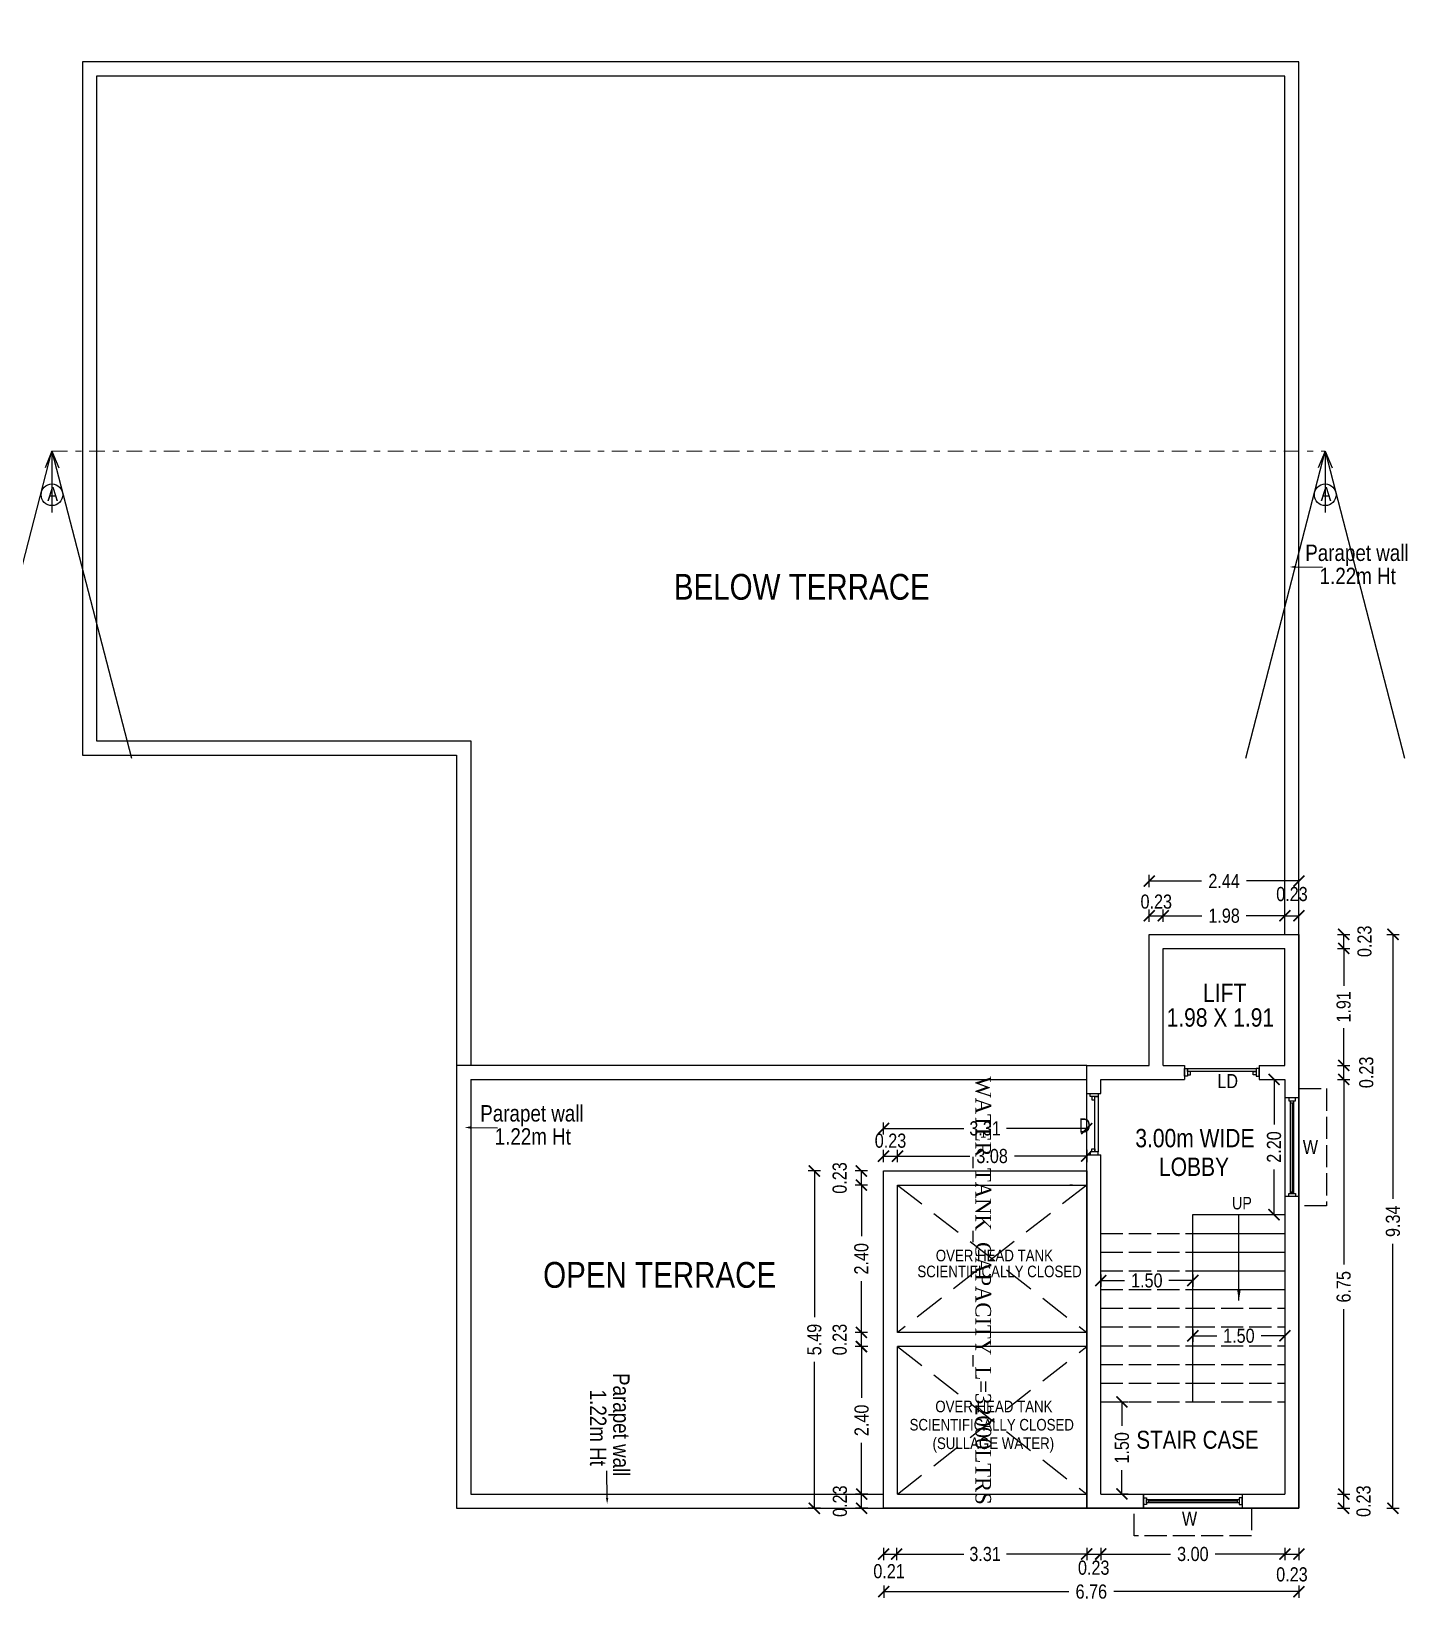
# Model space of a CAD drawing. Header units: metres. Extents: x 144 to 1259, y -1474 to -210.
# Drawn here: x 1212.34 to 1234.74, y -1184.09 to -1158.28 of the extents above; entities that cross this region are included whole.
import ezdxf

# ---------------------------------------------------------------- set-up
doc = ezdxf.new("R2010")
doc.units = ezdxf.units.M
for name, pattern in [('ACAD_ISO02W100', [15, 12, -3]), ('DASHDOT', [25.4, 12.7, -6.35, 0, -6.35]), ('DASHED2', [0.375, 0.25, -0.125]), ('HIDDENX2', [0.75, 0.5, -0.25])]:
    doc.linetypes.add(name, pattern=pattern)
doc.layers.add('_0', color=7, linetype='Continuous', lineweight=5)
doc.layers.add('BLK_1_STAIR_HEADROOM', color=55, linetype='Continuous')
doc.layers.add('WATER_TANK_CALCULATION', color=150, linetype='Continuous')
doc.styles.add('ATT', font='swissck.ttf', dxfattribs={"height": 12})
doc.styles.add('ED', font='romantic.ttf', dxfattribs={"width": 0.96})
doc.styles.get("Standard").update_dxf_attribs({"font": 'swissck.ttf'})
doc.styles.add('STYLE1', font='swissck.ttf', dxfattribs={"height": 0.23})
doc.styles.add('ys', font='swissck.ttf', dxfattribs={"height": 0.5})
doc.dimstyles.get("Standard").update_dxf_attribs({"dimtxt": 0.23, "dimasz": 0.18, "dimexe": 0.1, "dimexo": 0, "dimgap": 0.09, "dimtad": 0, "dimzin": 0, "dimdsep": 46, "dimtxsty": 'STYLE1', "dimblk": 'ARCHTICK', "dimcen": 0.09, "dimadec": 0, "dimazin": 0, "dimtfac": 1, "dimtofl": 0, "dimtmove": 2, "dimatfit": 3, "dimfxl": 0, "dimtolj": 1, "dimtzin": 0, "dimarcsym": 0})

# ---------------------------------------------------------------- blocks, each defined once
blk = doc.blocks.new('_ArchTick')
at = {"color": 0, "const_width": 0.15}
blk.add_lwpolyline([(-0.5, -0.5), (0.5, 0.5)], dxfattribs=at)
blk = doc.blocks.new('*D175')
at = {"color": 0, "lineweight": -2}
for p, q in [((1233.607, -1182.096), (1233.807, -1182.096)), ((1233.707, -1182.325), (1233.707, -1182.096)), ((1233.607, -1182.325), (1233.807, -1182.325))]:
    blk.add_line(p, q, dxfattribs=at)
at = {"layer": 'Defpoints', "color": 0}
for p in [(1232.75, -1182.096), (1233.707, -1182.096), (1219.258, -1182.325)]:
    blk.add_point(p, dxfattribs=at)
at = {"color": 0, "lineweight": -2, "xscale": 0.18, "yscale": 0.18, "zscale": 0.18}
for p, rotation in [((1233.707, -1182.096), 90), ((1233.707, -1182.325), 270)]:
    blk.add_blockref('_ArchTick', p, dxfattribs=dict(at, rotation=rotation))
at = {"color": 0, "insert": (1234.031, -1182.211), "char_height": 0.23, "attachment_point": 5, "rotation": 90, "style": 'STYLE1'}
blk.add_mtext('\\A1;0.23', dxfattribs=at)
blk = doc.blocks.new('*D176')
at = {"color": 0, "lineweight": -2}
for p, q in [((1233.607, -1175.343), (1233.807, -1175.343)), ((1233.707, -1175.343), (1233.707, -1178.356)), ((1233.707, -1182.096), (1233.707, -1179.083)), ((1233.607, -1182.096), (1233.807, -1182.096))]:
    blk.add_line(p, q, dxfattribs=at)
at = {"layer": 'Defpoints', "color": 0}
for p in [(1232.75, -1175.343), (1232.75, -1182.096), (1233.707, -1182.096)]:
    blk.add_point(p, dxfattribs=at)
at = {"color": 0, "lineweight": -2, "xscale": 0.18, "yscale": 0.18, "zscale": 0.18}
for p, rotation in [((1233.707, -1175.343), 90), ((1233.707, -1182.096), 270)]:
    blk.add_blockref('_ArchTick', p, dxfattribs=dict(at, rotation=rotation))
at = {"color": 0, "insert": (1233.707, -1178.72), "char_height": 0.23, "attachment_point": 5, "rotation": 90, "style": 'STYLE1'}
blk.add_mtext('\\A1;6.75', dxfattribs=at)
blk = doc.blocks.new('*D128')
at = {"color": 0, "lineweight": -2}
for p, q in [((1233.607, -1175.115), (1233.807, -1175.115)), ((1233.707, -1175.343), (1233.707, -1175.115)), ((1233.607, -1175.343), (1233.807, -1175.343))]:
    blk.add_line(p, q, dxfattribs=at)
at = {"layer": 'Defpoints', "color": 0}
for p in [(1232.75, -1175.115), (1233.707, -1175.115), (1232.75, -1175.343)]:
    blk.add_point(p, dxfattribs=at)
at = {"color": 0, "lineweight": -2, "xscale": 0.18, "yscale": 0.18, "zscale": 0.18}
for p, rotation in [((1233.707, -1175.115), 90), ((1233.707, -1175.343), 270)]:
    blk.add_blockref('_ArchTick', p, dxfattribs=dict(at, rotation=rotation))
at = {"color": 0, "insert": (1234.076, -1175.229), "char_height": 0.23, "attachment_point": 5, "rotation": 90, "style": 'STYLE1'}
blk.add_mtext('\\A1;0.23', dxfattribs=at)
blk = doc.blocks.new('*D177')
at = {"color": 0, "lineweight": -2}
for p, q in [((1233.607, -1173.21), (1233.807, -1173.21)), ((1233.707, -1173.21), (1233.707, -1173.818)), ((1233.707, -1175.115), (1233.707, -1174.506)), ((1233.607, -1175.115), (1233.807, -1175.115))]:
    blk.add_line(p, q, dxfattribs=at)
at = {"layer": 'Defpoints', "color": 0}
for p in [(1232.75, -1173.21), (1232.75, -1175.115), (1233.707, -1175.115)]:
    blk.add_point(p, dxfattribs=at)
at = {"color": 0, "lineweight": -2, "xscale": 0.18, "yscale": 0.18, "zscale": 0.18}
for p, rotation in [((1233.707, -1173.21), 90), ((1233.707, -1175.115), 270)]:
    blk.add_blockref('_ArchTick', p, dxfattribs=dict(at, rotation=rotation))
at = {"color": 0, "insert": (1233.707, -1174.162), "char_height": 0.23, "attachment_point": 5, "rotation": 90, "style": 'STYLE1'}
blk.add_mtext('\\A1;1.91', dxfattribs=at)
blk = doc.blocks.new('*D129')
at = {"color": 0, "lineweight": -2}
for p, q in [((1233.607, -1172.981), (1233.807, -1172.981)), ((1233.707, -1173.21), (1233.707, -1172.981)), ((1233.607, -1173.21), (1233.807, -1173.21))]:
    blk.add_line(p, q, dxfattribs=at)
at = {"layer": 'Defpoints', "color": 0}
for p in [(1232.748, -1172.981), (1233.707, -1172.981), (1232.75, -1173.21)]:
    blk.add_point(p, dxfattribs=at)
at = {"color": 0, "lineweight": -2, "xscale": 0.18, "yscale": 0.18, "zscale": 0.18}
for p, rotation in [((1233.707, -1172.981), 90), ((1233.707, -1173.21), 270)]:
    blk.add_blockref('_ArchTick', p, dxfattribs=dict(at, rotation=rotation))
at = {"color": 0, "insert": (1234.047, -1173.095), "char_height": 0.23, "attachment_point": 5, "rotation": 90, "style": 'STYLE1'}
blk.add_mtext('\\A1;0.23', dxfattribs=at)
blk = doc.blocks.new('*D178')
at = {"color": 0, "lineweight": -2}
for p, q in [((1229.75, -1182.972), (1229.75, -1183.172)), ((1232.75, -1182.972), (1232.75, -1183.172)), ((1229.75, -1183.072), (1230.885, -1183.072)), ((1232.75, -1183.072), (1231.614, -1183.072))]:
    blk.add_line(p, q, dxfattribs=at)
at = {"layer": 'Defpoints', "color": 0}
for p in [(1229.75, -1182.096), (1232.75, -1182.096), (1229.75, -1183.072)]:
    blk.add_point(p, dxfattribs=at)
at = {"color": 0, "lineweight": -2, "xscale": 0.18, "yscale": 0.18, "zscale": 0.18, "rotation": 180}
blk.add_blockref('_ArchTick', (1229.75, -1183.072), dxfattribs=at)
at = {"color": 0, "lineweight": -2, "xscale": 0.18, "yscale": 0.18, "zscale": 0.18}
blk.add_blockref('_ArchTick', (1232.75, -1183.072), dxfattribs=at)
at = {"color": 0, "insert": (1231.25, -1183.072), "char_height": 0.23, "attachment_point": 5, "style": 'STYLE1'}
blk.add_mtext('\\A1;3.00', dxfattribs=at)
blk = doc.blocks.new('*D130')
at = {"color": 0, "lineweight": -2}
for p, q in [((1232.75, -1182.972), (1232.75, -1183.172)), ((1232.978, -1182.972), (1232.978, -1183.172)), ((1232.75, -1183.072), (1232.978, -1183.072))]:
    blk.add_line(p, q, dxfattribs=at)
at = {"layer": 'Defpoints', "color": 0}
for p in [(1232.75, -1182.096), (1232.978, -1182.327), (1232.978, -1183.072)]:
    blk.add_point(p, dxfattribs=at)
at = {"color": 0, "lineweight": -2, "xscale": 0.18, "yscale": 0.18, "zscale": 0.18, "rotation": 180}
blk.add_blockref('_ArchTick', (1232.75, -1183.072), dxfattribs=at)
at = {"color": 0, "lineweight": -2, "xscale": 0.18, "yscale": 0.18, "zscale": 0.18}
blk.add_blockref('_ArchTick', (1232.978, -1183.072), dxfattribs=at)
at = {"color": 0, "insert": (1232.864, -1183.404), "char_height": 0.23, "attachment_point": 5, "style": 'STYLE1'}
blk.add_mtext('\\A1;0.23', dxfattribs=at)
blk = doc.blocks.new('*D179')
at = {"color": 0, "lineweight": -2}
for p, q in [((1226.215, -1183.584), (1226.215, -1183.784)), ((1226.215, -1183.684), (1229.232, -1183.684)), ((1232.978, -1183.684), (1229.961, -1183.684)), ((1232.978, -1183.584), (1232.978, -1183.784))]:
    blk.add_line(p, q, dxfattribs=at)
at = {"layer": 'Defpoints', "color": 0}
for p in [(1226.215, -1182.325), (1232.978, -1182.327), (1232.978, -1183.684)]:
    blk.add_point(p, dxfattribs=at)
at = {"color": 0, "lineweight": -2, "xscale": 0.18, "yscale": 0.18, "zscale": 0.18, "rotation": 180}
blk.add_blockref('_ArchTick', (1226.215, -1183.684), dxfattribs=at)
at = {"color": 0, "lineweight": -2, "xscale": 0.18, "yscale": 0.18, "zscale": 0.18}
blk.add_blockref('_ArchTick', (1232.978, -1183.684), dxfattribs=at)
at = {"color": 0, "insert": (1229.596, -1183.684), "char_height": 0.23, "attachment_point": 5, "style": 'STYLE1'}
blk.add_mtext('\\A1;6.76', dxfattribs=at)
blk = doc.blocks.new('*D180')
at = {"color": 0, "lineweight": -2}
for p, q in [((1234.41, -1172.981), (1234.61, -1172.981)), ((1234.51, -1172.981), (1234.51, -1177.287)), ((1234.51, -1182.325), (1234.51, -1178.019)), ((1234.41, -1182.325), (1234.61, -1182.325))]:
    blk.add_line(p, q, dxfattribs=at)
at = {"layer": 'Defpoints', "color": 0}
for p in [(1232.978, -1172.981), (1234.51, -1172.981), (1219.258, -1182.325)]:
    blk.add_point(p, dxfattribs=at)
at = {"color": 0, "lineweight": -2, "xscale": 0.18, "yscale": 0.18, "zscale": 0.18}
for p, rotation in [((1234.51, -1172.981), 90), ((1234.51, -1182.325), 270)]:
    blk.add_blockref('_ArchTick', p, dxfattribs=dict(at, rotation=rotation))
at = {"color": 0, "insert": (1234.51, -1177.653), "char_height": 0.23, "attachment_point": 5, "rotation": 90, "style": 'STYLE1'}
blk.add_mtext('\\A1;9.34', dxfattribs=at)
blk = doc.blocks.new('*D139')
at = {"color": 0, "lineweight": -2}
for p, q in [((1226.211, -1182.972), (1226.211, -1183.172)), ((1229.521, -1182.972), (1229.521, -1183.172)), ((1226.211, -1183.072), (1227.519, -1183.072)), ((1229.521, -1183.072), (1228.213, -1183.072))]:
    blk.add_line(p, q, dxfattribs=at)
at = {"layer": 'Defpoints', "color": 0}
for p in [(1226.211, -1182.096), (1229.521, -1182.096), (1229.521, -1183.072)]:
    blk.add_point(p, dxfattribs=at)
at = {"color": 0, "lineweight": -2, "xscale": 0.18, "yscale": 0.18, "zscale": 0.18, "rotation": 180}
blk.add_blockref('_ArchTick', (1226.211, -1183.072), dxfattribs=at)
at = {"color": 0, "lineweight": -2, "xscale": 0.18, "yscale": 0.18, "zscale": 0.18}
blk.add_blockref('_ArchTick', (1229.521, -1183.072), dxfattribs=at)
at = {"color": 0, "insert": (1227.866, -1183.072), "char_height": 0.23, "attachment_point": 5, "style": 'STYLE1'}
blk.add_mtext('\\A1;3.31', dxfattribs=at)
blk = doc.blocks.new('*D140')
at = {"color": 0, "lineweight": -2}
for p, q in [((1226.211, -1182.972), (1226.211, -1183.172)), ((1226.425, -1182.972), (1226.425, -1183.172)), ((1226.211, -1183.072), (1226.425, -1183.072))]:
    blk.add_line(p, q, dxfattribs=at)
at = {"layer": 'Defpoints', "color": 0}
for p in [(1226.211, -1182.096), (1226.425, -1182.096), (1226.425, -1183.072)]:
    blk.add_point(p, dxfattribs=at)
at = {"color": 0, "lineweight": -2, "xscale": 0.18, "yscale": 0.18, "zscale": 0.18, "rotation": 180}
blk.add_blockref('_ArchTick', (1226.211, -1183.072), dxfattribs=at)
at = {"color": 0, "lineweight": -2, "xscale": 0.18, "yscale": 0.18, "zscale": 0.18}
blk.add_blockref('_ArchTick', (1226.425, -1183.072), dxfattribs=at)
at = {"color": 0, "insert": (1226.302, -1183.352), "char_height": 0.23, "attachment_point": 5, "style": 'STYLE1'}
blk.add_mtext('\\A1;0.21', dxfattribs=at)
blk = doc.blocks.new('*D141')
at = {"color": 0, "lineweight": -2}
for p, q in [((1225.955, -1182.096), (1225.755, -1182.096)), ((1225.855, -1182.325), (1225.855, -1182.096)), ((1225.955, -1182.325), (1225.755, -1182.325))]:
    blk.add_line(p, q, dxfattribs=at)
at = {"layer": 'Defpoints', "color": 0}
for p in [(1225.855, -1182.096), (1229.083, -1182.096), (1226.215, -1182.325)]:
    blk.add_point(p, dxfattribs=at)
at = {"color": 0, "lineweight": -2, "xscale": 0.18, "yscale": 0.18, "zscale": 0.18}
for p, rotation in [((1225.855, -1182.096), 90), ((1225.855, -1182.325), 270)]:
    blk.add_blockref('_ArchTick', p, dxfattribs=dict(at, rotation=rotation))
at = {"color": 0, "insert": (1225.502, -1182.211), "char_height": 0.23, "attachment_point": 5, "rotation": 90, "style": 'STYLE1'}
blk.add_mtext('\\A1;0.23', dxfattribs=at)
blk = doc.blocks.new('*D181')
at = {"color": 0, "lineweight": -2}
for p, q in [((1225.955, -1179.694), (1225.755, -1179.694)), ((1225.855, -1179.694), (1225.855, -1180.529)), ((1225.855, -1182.096), (1225.855, -1181.261)), ((1225.955, -1182.096), (1225.755, -1182.096))]:
    blk.add_line(p, q, dxfattribs=at)
at = {"layer": 'Defpoints', "color": 0}
for p in [(1225.855, -1179.694), (1226.439, -1179.694), (1226.438, -1182.096)]:
    blk.add_point(p, dxfattribs=at)
at = {"color": 0, "lineweight": -2, "xscale": 0.18, "yscale": 0.18, "zscale": 0.18}
for p, rotation in [((1225.855, -1179.694), 90), ((1225.855, -1182.096), 270)]:
    blk.add_blockref('_ArchTick', p, dxfattribs=dict(at, rotation=rotation))
at = {"color": 0, "insert": (1225.855, -1180.895), "char_height": 0.23, "attachment_point": 5, "rotation": 90, "style": 'STYLE1'}
blk.add_mtext('\\A1;2.40', dxfattribs=at)
blk = doc.blocks.new('*D182')
at = {"color": 0, "lineweight": -2}
for p, q in [((1225.951, -1179.464), (1225.751, -1179.464)), ((1225.951, -1179.694), (1225.751, -1179.694)), ((1225.851, -1179.694), (1225.851, -1179.464))]:
    blk.add_line(p, q, dxfattribs=at)
at = {"layer": 'Defpoints', "color": 0}
for p in [(1225.851, -1179.464), (1226.439, -1179.464), (1226.439, -1179.694)]:
    blk.add_point(p, dxfattribs=at)
at = {"color": 0, "lineweight": -2, "xscale": 0.18, "yscale": 0.18, "zscale": 0.18}
for p, rotation in [((1225.851, -1179.464), 90), ((1225.851, -1179.694), 270)]:
    blk.add_blockref('_ArchTick', p, dxfattribs=dict(at, rotation=rotation))
at = {"color": 0, "insert": (1225.498, -1179.579), "char_height": 0.23, "attachment_point": 5, "rotation": 90, "style": 'STYLE1'}
blk.add_mtext('\\A1;0.23', dxfattribs=at)
blk = doc.blocks.new('*D183')
at = {"color": 0, "lineweight": -2}
for p, q in [((1225.951, -1177.063), (1225.751, -1177.063)), ((1225.851, -1177.063), (1225.851, -1177.898)), ((1225.851, -1179.464), (1225.851, -1178.629)), ((1225.951, -1179.464), (1225.751, -1179.464))]:
    blk.add_line(p, q, dxfattribs=at)
at = {"layer": 'Defpoints', "color": 0}
for p in [(1225.851, -1177.063), (1226.439, -1177.063), (1226.439, -1179.464)]:
    blk.add_point(p, dxfattribs=at)
at = {"color": 0, "lineweight": -2, "xscale": 0.18, "yscale": 0.18, "zscale": 0.18}
for p, rotation in [((1225.851, -1177.063), 90), ((1225.851, -1179.464), 270)]:
    blk.add_blockref('_ArchTick', p, dxfattribs=dict(at, rotation=rotation))
at = {"color": 0, "insert": (1225.851, -1178.264), "char_height": 0.23, "attachment_point": 5, "rotation": 90, "style": 'STYLE1'}
blk.add_mtext('\\A1;2.40', dxfattribs=at)
blk = doc.blocks.new('*D184')
at = {"color": 0, "lineweight": -2}
for p, q in [((1225.951, -1176.833), (1225.751, -1176.833)), ((1225.851, -1177.063), (1225.851, -1176.833)), ((1225.951, -1177.063), (1225.751, -1177.063))]:
    blk.add_line(p, q, dxfattribs=at)
at = {"layer": 'Defpoints', "color": 0}
for p in [(1225.851, -1176.833), (1226.211, -1176.833), (1226.439, -1177.063)]:
    blk.add_point(p, dxfattribs=at)
at = {"color": 0, "lineweight": -2, "xscale": 0.18, "yscale": 0.18, "zscale": 0.18}
for p, rotation in [((1225.851, -1176.833), 90), ((1225.851, -1177.063), 270)]:
    blk.add_blockref('_ArchTick', p, dxfattribs=dict(at, rotation=rotation))
at = {"color": 0, "insert": (1225.498, -1176.948), "char_height": 0.23, "attachment_point": 5, "rotation": 90, "style": 'STYLE1'}
blk.add_mtext('\\A1;0.23', dxfattribs=at)
blk = doc.blocks.new('*D142')
at = {"color": 0, "lineweight": -2}
for p, q in [((1226.211, -1176.692), (1226.211, -1176.492)), ((1226.211, -1176.592), (1226.439, -1176.592)), ((1226.439, -1176.692), (1226.439, -1176.492))]:
    blk.add_line(p, q, dxfattribs=at)
at = {"layer": 'Defpoints', "color": 0}
for p in [(1226.439, -1176.592), (1226.211, -1176.703), (1226.439, -1176.933)]:
    blk.add_point(p, dxfattribs=at)
at = {"color": 0, "lineweight": -2, "xscale": 0.18, "yscale": 0.18, "zscale": 0.18, "rotation": 180}
blk.add_blockref('_ArchTick', (1226.211, -1176.592), dxfattribs=at)
at = {"color": 0, "lineweight": -2, "xscale": 0.18, "yscale": 0.18, "zscale": 0.18}
blk.add_blockref('_ArchTick', (1226.439, -1176.592), dxfattribs=at)
at = {"color": 0, "insert": (1226.325, -1176.342), "char_height": 0.23, "attachment_point": 5, "style": 'STYLE1'}
blk.add_mtext('\\A1;0.23', dxfattribs=at)
blk = doc.blocks.new('*D143')
at = {"color": 0, "lineweight": -2}
for p, q in [((1226.439, -1176.692), (1226.439, -1176.492)), ((1226.439, -1176.592), (1227.616, -1176.592)), ((1229.521, -1176.592), (1228.343, -1176.592)), ((1229.521, -1176.492), (1229.521, -1176.692))]:
    blk.add_line(p, q, dxfattribs=at)
at = {"layer": 'Defpoints', "color": 0}
for p in [(1229.521, -1176.443), (1229.521, -1176.592), (1226.439, -1176.933)]:
    blk.add_point(p, dxfattribs=at)
at = {"color": 0, "lineweight": -2, "xscale": 0.18, "yscale": 0.18, "zscale": 0.18, "rotation": 180}
blk.add_blockref('_ArchTick', (1226.439, -1176.592), dxfattribs=at)
at = {"color": 0, "lineweight": -2, "xscale": 0.18, "yscale": 0.18, "zscale": 0.18}
blk.add_blockref('_ArchTick', (1229.521, -1176.592), dxfattribs=at)
at = {"color": 0, "insert": (1227.98, -1176.592), "char_height": 0.23, "attachment_point": 5, "style": 'STYLE1'}
blk.add_mtext('\\A1;3.08', dxfattribs=at)
blk = doc.blocks.new('*D185')
at = {"color": 0, "lineweight": -2}
for p, q in [((1226.211, -1176.242), (1226.211, -1176.042)), ((1229.521, -1176.242), (1229.521, -1176.042)), ((1226.211, -1176.142), (1227.519, -1176.142)), ((1229.521, -1176.142), (1228.213, -1176.142))]:
    blk.add_line(p, q, dxfattribs=at)
at = {"layer": 'Defpoints', "color": 0}
for p in [(1229.521, -1176.142), (1229.521, -1176.573), (1226.211, -1176.833)]:
    blk.add_point(p, dxfattribs=at)
at = {"color": 0, "lineweight": -2, "xscale": 0.18, "yscale": 0.18, "zscale": 0.18, "rotation": 180}
blk.add_blockref('_ArchTick', (1226.211, -1176.142), dxfattribs=at)
at = {"color": 0, "lineweight": -2, "xscale": 0.18, "yscale": 0.18, "zscale": 0.18}
blk.add_blockref('_ArchTick', (1229.521, -1176.142), dxfattribs=at)
at = {"color": 0, "insert": (1227.866, -1176.142), "char_height": 0.23, "attachment_point": 5, "style": 'STYLE1'}
blk.add_mtext('\\A1;3.31', dxfattribs=at)
blk = doc.blocks.new('*D197')
at = {"color": 0, "lineweight": -2}
for p, q in [((1229.75, -1178.518), (1229.75, -1178.718)), ((1229.75, -1178.618), (1230.139, -1178.618)), ((1231.25, -1178.618), (1230.861, -1178.618)), ((1231.25, -1178.518), (1231.25, -1178.718))]:
    blk.add_line(p, q, dxfattribs=at)
at = {"layer": 'Defpoints', "color": 0}
for p in [(1229.75, -1178.46), (1229.75, -1178.618), (1231.25, -1178.46)]:
    blk.add_point(p, dxfattribs=at)
at = {"color": 0, "lineweight": -2, "xscale": 0.18, "yscale": 0.18, "zscale": 0.18, "rotation": 180}
blk.add_blockref('_ArchTick', (1229.75, -1178.618), dxfattribs=at)
at = {"color": 0, "lineweight": -2, "xscale": 0.18, "yscale": 0.18, "zscale": 0.18}
blk.add_blockref('_ArchTick', (1231.25, -1178.618), dxfattribs=at)
at = {"color": 0, "insert": (1230.5, -1178.618), "char_height": 0.23, "attachment_point": 5, "style": 'STYLE1'}
blk.add_mtext('\\A1;1.50', dxfattribs=at)
blk = doc.blocks.new('*D198')
at = {"color": 0, "lineweight": -2}
for p, q in [((1231.25, -1179.418), (1231.25, -1179.618)), ((1232.75, -1179.418), (1232.75, -1179.618)), ((1231.25, -1179.518), (1231.639, -1179.518)), ((1232.75, -1179.518), (1232.361, -1179.518))]:
    blk.add_line(p, q, dxfattribs=at)
at = {"layer": 'Defpoints', "color": 0}
for p in [(1231.25, -1179.374), (1232.75, -1179.374), (1232.75, -1179.518)]:
    blk.add_point(p, dxfattribs=at)
at = {"color": 0, "lineweight": -2, "xscale": 0.18, "yscale": 0.18, "zscale": 0.18, "rotation": 180}
blk.add_blockref('_ArchTick', (1231.25, -1179.518), dxfattribs=at)
at = {"color": 0, "lineweight": -2, "xscale": 0.18, "yscale": 0.18, "zscale": 0.18}
blk.add_blockref('_ArchTick', (1232.75, -1179.518), dxfattribs=at)
at = {"color": 0, "insert": (1232, -1179.518), "char_height": 0.23, "attachment_point": 5, "style": 'STYLE1'}
blk.add_mtext('\\A1;1.50', dxfattribs=at)
blk = doc.blocks.new('*D199')
at = {"color": 0, "lineweight": -2}
for p, q in [((1229.995, -1180.593), (1230.195, -1180.593)), ((1230.095, -1180.593), (1230.095, -1180.982)), ((1230.095, -1182.093), (1230.095, -1181.704)), ((1230.087, -1182.093), (1230.195, -1182.093))]:
    blk.add_line(p, q, dxfattribs=at)
at = {"layer": 'Defpoints', "color": 0}
for p in [(1154.767, -1180.593), (1230.095, -1180.593), (1230.087, -1182.093)]:
    blk.add_point(p, dxfattribs=at)
at = {"color": 0, "lineweight": -2, "xscale": 0.18, "yscale": 0.18, "zscale": 0.18}
for p, rotation in [((1230.095, -1180.593), 90), ((1230.095, -1182.093), 270)]:
    blk.add_blockref('_ArchTick', p, dxfattribs=dict(at, rotation=rotation))
at = {"color": 0, "insert": (1230.095, -1181.343), "char_height": 0.23, "attachment_point": 5, "rotation": 90, "style": 'STYLE1'}
blk.add_mtext('\\A1;1.50', dxfattribs=at)
blk = doc.blocks.new('*D200')
at = {"color": 0, "lineweight": -2}
for p, q in [((1225.185, -1176.833), (1224.985, -1176.833)), ((1225.085, -1176.833), (1225.085, -1179.217)), ((1225.085, -1182.326), (1225.085, -1179.942)), ((1225.185, -1182.326), (1224.985, -1182.326))]:
    blk.add_line(p, q, dxfattribs=at)
at = {"layer": 'Defpoints', "color": 0}
for p in [(1226.211, -1176.833), (1225.085, -1182.326), (1226.211, -1182.326)]:
    blk.add_point(p, dxfattribs=at)
at = {"color": 0, "lineweight": -2, "xscale": 0.18, "yscale": 0.18, "zscale": 0.18}
for p, rotation in [((1225.085, -1176.833), 90), ((1225.085, -1182.326), 270)]:
    blk.add_blockref('_ArchTick', p, dxfattribs=dict(at, rotation=rotation))
at = {"color": 0, "insert": (1225.085, -1179.579), "char_height": 0.23, "attachment_point": 5, "rotation": 90, "style": 'STYLE1'}
blk.add_mtext('\\A1;5.49', dxfattribs=at)
blk = doc.blocks.new('*D201')
at = {"color": 0, "lineweight": -2}
for p, q in [((1229.521, -1182.972), (1229.521, -1183.172)), ((1229.75, -1182.972), (1229.75, -1183.172)), ((1229.521, -1183.072), (1229.75, -1183.072))]:
    blk.add_line(p, q, dxfattribs=at)
at = {"layer": 'Defpoints', "color": 0}
for p in [(1229.75, -1182.096), (1229.521, -1182.325), (1229.75, -1183.072)]:
    blk.add_point(p, dxfattribs=at)
at = {"color": 0, "lineweight": -2, "xscale": 0.18, "yscale": 0.18, "zscale": 0.18, "rotation": 180}
blk.add_blockref('_ArchTick', (1229.521, -1183.072), dxfattribs=at)
at = {"color": 0, "lineweight": -2, "xscale": 0.18, "yscale": 0.18, "zscale": 0.18}
blk.add_blockref('_ArchTick', (1229.75, -1183.072), dxfattribs=at)
at = {"color": 0, "insert": (1229.635, -1183.295), "char_height": 0.23, "attachment_point": 5, "style": 'STYLE1'}
blk.add_mtext('\\A1;0.23', dxfattribs=at)
blk = doc.blocks.new('*D202')
at = {"color": 0, "lineweight": -2}
for p, q in [((1230.54, -1172.778), (1230.54, -1172.578)), ((1230.54, -1172.678), (1230.768, -1172.678)), ((1230.768, -1172.778), (1230.768, -1172.578))]:
    blk.add_line(p, q, dxfattribs=at)
at = {"layer": 'Defpoints', "color": 0}
for p in [(1230.768, -1172.678), (1230.54, -1172.981), (1230.768, -1173.21)]:
    blk.add_point(p, dxfattribs=at)
at = {"color": 0, "lineweight": -2, "xscale": 0.18, "yscale": 0.18, "zscale": 0.18, "rotation": 180}
blk.add_blockref('_ArchTick', (1230.54, -1172.678), dxfattribs=at)
at = {"color": 0, "lineweight": -2, "xscale": 0.18, "yscale": 0.18, "zscale": 0.18}
blk.add_blockref('_ArchTick', (1230.768, -1172.678), dxfattribs=at)
at = {"color": 0, "insert": (1230.654, -1172.449), "char_height": 0.23, "attachment_point": 5, "style": 'STYLE1'}
blk.add_mtext('\\A1;0.23', dxfattribs=at)
blk = doc.blocks.new('*D203')
at = {"color": 0, "lineweight": -2}
for p, q in [((1230.768, -1172.778), (1230.768, -1172.578)), ((1230.768, -1172.678), (1231.399, -1172.678)), ((1232.75, -1172.678), (1232.119, -1172.678)), ((1232.75, -1172.778), (1232.75, -1172.578))]:
    blk.add_line(p, q, dxfattribs=at)
at = {"layer": 'Defpoints', "color": 0}
for p in [(1232.75, -1172.678), (1230.768, -1173.21), (1232.75, -1173.21)]:
    blk.add_point(p, dxfattribs=at)
at = {"color": 0, "lineweight": -2, "xscale": 0.18, "yscale": 0.18, "zscale": 0.18, "rotation": 180}
blk.add_blockref('_ArchTick', (1230.768, -1172.678), dxfattribs=at)
at = {"color": 0, "lineweight": -2, "xscale": 0.18, "yscale": 0.18, "zscale": 0.18}
blk.add_blockref('_ArchTick', (1232.75, -1172.678), dxfattribs=at)
at = {"color": 0, "insert": (1231.759, -1172.678), "char_height": 0.23, "attachment_point": 5, "style": 'STYLE1'}
blk.add_mtext('\\A1;1.98', dxfattribs=at)
blk = doc.blocks.new('*D204')
at = {"color": 0, "lineweight": -2}
for p, q in [((1232.75, -1172.779), (1232.75, -1172.579)), ((1232.75, -1172.679), (1232.978, -1172.679)), ((1232.978, -1172.779), (1232.978, -1172.579))]:
    blk.add_line(p, q, dxfattribs=at)
at = {"layer": 'Defpoints', "color": 0}
for p in [(1232.978, -1172.679), (1232.75, -1173.21), (1232.978, -1173.401)]:
    blk.add_point(p, dxfattribs=at)
at = {"color": 0, "lineweight": -2, "xscale": 0.18, "yscale": 0.18, "zscale": 0.18, "rotation": 180}
blk.add_blockref('_ArchTick', (1232.75, -1172.679), dxfattribs=at)
at = {"color": 0, "lineweight": -2, "xscale": 0.18, "yscale": 0.18, "zscale": 0.18}
blk.add_blockref('_ArchTick', (1232.978, -1172.679), dxfattribs=at)
at = {"color": 0, "insert": (1232.864, -1172.326), "char_height": 0.23, "attachment_point": 5, "style": 'STYLE1'}
blk.add_mtext('\\A1;0.23', dxfattribs=at)
blk = doc.blocks.new('*D205')
at = {"color": 0, "lineweight": -2}
for p, q in [((1230.54, -1172.212), (1230.54, -1172.012)), ((1230.54, -1172.112), (1231.392, -1172.112)), ((1232.978, -1172.112), (1232.126, -1172.112)), ((1232.978, -1172.212), (1232.978, -1172.012))]:
    blk.add_line(p, q, dxfattribs=at)
at = {"layer": 'Defpoints', "color": 0}
for p in [(1232.978, -1172.112), (1230.54, -1172.981), (1232.978, -1172.981)]:
    blk.add_point(p, dxfattribs=at)
at = {"color": 0, "lineweight": -2, "xscale": 0.18, "yscale": 0.18, "zscale": 0.18, "rotation": 180}
blk.add_blockref('_ArchTick', (1230.54, -1172.112), dxfattribs=at)
at = {"color": 0, "lineweight": -2, "xscale": 0.18, "yscale": 0.18, "zscale": 0.18}
blk.add_blockref('_ArchTick', (1232.978, -1172.112), dxfattribs=at)
at = {"color": 0, "insert": (1231.759, -1172.112), "char_height": 0.23, "attachment_point": 5, "style": 'STYLE1'}
blk.add_mtext('\\A1;2.44', dxfattribs=at)
blk = doc.blocks.new('*D257')
at = {"layer": '_0', "color": 0, "lineweight": -2}
for p, q in [((1232.541, -1175.343), (1232.673, -1175.343)), ((1232.573, -1175.343), (1232.573, -1176.079)), ((1232.573, -1177.545), (1232.573, -1176.81)), ((1232.513, -1177.545), (1232.673, -1177.545))]:
    blk.add_line(p, q, dxfattribs=at)
at = {"layer": 'Defpoints', "color": 0}
for p in [(1232.541, -1175.343), (1232.573, -1175.343), (1232.513, -1177.545)]:
    blk.add_point(p, dxfattribs=at)
at = {"layer": '_0', "color": 0, "lineweight": -2, "xscale": 0.18, "yscale": 0.18, "zscale": 0.18}
for p, rotation in [((1232.573, -1175.343), 90), ((1232.573, -1177.545), 270)]:
    blk.add_blockref('_ArchTick', p, dxfattribs=dict(at, rotation=rotation))
at = {"layer": '_0', "color": 0, "insert": (1232.573, -1176.444), "char_height": 0.23, "attachment_point": 5, "rotation": 90, "style": 'STYLE1'}
blk.add_mtext('\\A1;2.20', dxfattribs=at)

msp = doc.modelspace()

# ---------------------------------------------------------------- hatches: boundary and pattern name
h = msp.add_hatch(color=2)
h.paths.add_polyline_path([(1162.74, -1156.087), (1161.236, -1156.087), (1161.078, -1156.36), (1161.078, -1155.679), (1160.964, -1156.087), (1159.183, -1156.087), (1159.183, -1157.253), (1159.183, -1186.818), (1154.344, -1186.818), (1154.344, -1186.818), (1154.115, -1186.818), (1154.115, -1186.819), (1148.114, -1186.819), (1148.115, -1186.818), (1148.115, -1186.818), (1147.887, -1186.818), (1147.887, -1186.818), (1143.419, -1186.818), (1143.419, -1186.819), (1142.419, -1186.819), (1140.413, -1186.819), (1140.413, -1188.626), (1140.893, -1188.761), (1140.092, -1188.761), (1140.413, -1188.947), (1140.413, -1193.128), (1164.29, -1193.128), (1164.29, -1188.947), (1163.969, -1188.761), (1164.77, -1188.761), (1164.29, -1188.626), (1164.29, -1186.819), (1162.74, -1186.819)], flags=16)
h.paths.add_polyline_path([(918.388, -1473.853), (918.388, -909.568), (1218.388, -909.568), (1218.388, -1473.853)], flags=9)
h.paths.add_polyline_path([(918.406, -1469.533), (918.406, -912.39), (1218.406, -912.39), (1218.406, -1469.533)], flags=9)

# ---------------------------------------------------------------- linework, layer by layer
at = {"linetype": 'Continuous', "lineweight": -3}
for p, q in [((1232.978, -1158.776), (1213.162, -1158.776)), ((1213.162, -1158.776), (1213.162, -1170.062)), ((1232.978, -1172.981), (1232.978, -1158.776)), ((1232.748, -1159.006), (1213.392, -1159.006)), ((1213.392, -1159.006), (1213.392, -1169.832)), ((1232.748, -1172.981), (1232.748, -1159.006)), ((1213.392, -1169.832), (1219.488, -1169.832)), ((1219.488, -1169.832), (1219.488, -1175.113)), ((1213.162, -1170.062), (1219.258, -1170.062)), ((1219.258, -1170.062), (1219.258, -1182.325)), ((1230.54, -1172.981), (1232.978, -1172.981)), ((1232.978, -1182.327), (1232.978, -1172.981)), ((1219.488, -1175.343), (1219.488, -1182.095)), ((1232.978, -1175.644), (1232.75, -1175.644)), ((1232.841, -1175.724), (1232.891, -1175.724)), ((1232.866, -1175.724), (1232.866, -1177.172)), ((1229.521, -1182.325), (1229.521, -1176.573)), ((1232.978, -1177.252), (1232.75, -1177.252)), ((1232.841, -1177.172), (1232.891, -1177.172)), ((1230.526, -1182.186), (1230.526, -1182.236)), ((1231.974, -1182.211), (1230.526, -1182.211)), ((1231.974, -1182.186), (1231.974, -1182.236)), ((1219.258, -1182.325), (1226.211, -1182.326)), ((1226.211, -1182.326), (1232.978, -1182.327))]:
    msp.add_line(p, q, dxfattribs=at)
for p, q in [((1212.666, -1165.114), (1212.553, -1165.386)), ((1212.666, -1165.114), (1212.779, -1165.386)), ((1233.406, -1165.114), (1233.293, -1165.386)), ((1233.406, -1165.114), (1233.519, -1165.386)), ((1219.258, -1175.113), (1229.521, -1175.113)), ((1232.978, -1175.115), (1232.978, -1182.327)), ((1219.488, -1175.343), (1229.521, -1175.343)), ((1226.211, -1176.833), (1229.521, -1176.833)), ((1226.439, -1179.464), (1226.439, -1177.063)), ((1226.439, -1177.063), (1229.521, -1177.063)), ((1229.291, -1177.063), (1229.246, -1177.063)), ((1226.438, -1182.096), (1226.439, -1179.694)), ((1229.521, -1179.464), (1226.439, -1179.464)), ((1229.521, -1179.694), (1226.439, -1179.694)), ((1219.488, -1182.095), (1226.211, -1182.096)), ((1226.438, -1182.096), (1226.652, -1182.096)), ((1226.438, -1182.096), (1229.521, -1182.096))]:
    msp.add_line(p, q)
at = {"linetype": 'DASHDOT', "lineweight": 18, "ltscale": 0.02}
msp.add_line((1212.666, -1165.114), (1233.406, -1165.114), dxfattribs=at)
at = {"linetype": 'ByBlock', "ltscale": 30}
for p, q in [((1230.54, -1175.115), (1230.54, -1172.981)), ((1230.768, -1175.115), (1230.768, -1173.21)), ((1230.768, -1173.21), (1232.75, -1173.21)), ((1232.75, -1175.115), (1232.75, -1173.21)), ((1229.521, -1175.115), (1230.54, -1175.115)), ((1229.521, -1175.573), (1229.521, -1175.115)), ((1230.768, -1175.115), (1231.112, -1175.115)), ((1232.332, -1175.115), (1232.75, -1175.115)), ((1229.75, -1175.343), (1231.112, -1175.343)), ((1229.75, -1175.573), (1229.75, -1175.343)), ((1232.332, -1175.343), (1232.75, -1175.343)), ((1232.75, -1175.343), (1232.75, -1182.096)), ((1229.521, -1175.573), (1229.75, -1175.573)), ((1229.521, -1176.573), (1229.75, -1176.573)), ((1229.75, -1182.096), (1229.75, -1176.573)), ((1231.25, -1180.593), (1231.25, -1177.545)), ((1231.25, -1177.545), (1232.75, -1177.545)), ((1231.25, -1177.85), (1232.75, -1177.85)), ((1231.25, -1178.155), (1232.75, -1178.155)), ((1231.25, -1178.46), (1232.75, -1178.46)), ((1231.25, -1178.764), (1232.75, -1178.764)), ((1229.75, -1182.096), (1232.75, -1182.096))]:
    msp.add_line(p, q, dxfattribs=at)
at = {"linetype": 'DASHED2', "ltscale": 20}
msp.add_line((1226.211, -1182.326), (1226.211, -1176.833), dxfattribs=at)
at = {"linetype": 'HIDDENX2'}
for p, q in [((1226.439, -1177.063), (1229.521, -1179.464)), ((1229.521, -1177.063), (1226.439, -1179.464)), ((1226.438, -1182.096), (1229.521, -1179.694)), ((1226.439, -1179.694), (1229.521, -1182.096))]:
    msp.add_line(p, q, dxfattribs=at)
at = {"linetype": 'ACAD_ISO02W100', "ltscale": 0.03}
for p, q in [((1229.75, -1177.85), (1231.25, -1177.85)), ((1229.75, -1178.155), (1231.25, -1178.155)), ((1229.75, -1178.46), (1231.25, -1178.46)), ((1229.75, -1178.764), (1231.25, -1178.764)), ((1229.75, -1179.069), (1231.25, -1179.069)), ((1231.25, -1179.069), (1232.75, -1179.069)), ((1229.75, -1179.374), (1231.25, -1179.374)), ((1231.25, -1179.374), (1232.75, -1179.374)), ((1229.75, -1179.679), (1231.25, -1179.679)), ((1231.25, -1179.679), (1232.75, -1179.679)), ((1229.75, -1179.984), (1231.25, -1179.984)), ((1231.25, -1179.984), (1232.75, -1179.984)), ((1229.75, -1180.288), (1231.25, -1180.288)), ((1231.25, -1180.288), (1232.75, -1180.288)), ((1229.75, -1180.593), (1231.25, -1180.593)), ((1231.25, -1180.593), (1232.75, -1180.593))]:
    msp.add_line(p, q, dxfattribs=at)
at = {"ltscale": 30}
for p, q in [((1230.446, -1182.095), (1230.446, -1182.323)), ((1232.054, -1182.095), (1232.054, -1182.323))]:
    msp.add_line(p, q, dxfattribs=at)
at = {"ltscale": 10}
for p, q in [((1230.446, -1182.323), (1230.446, -1182.095)), ((1232.054, -1182.095), (1232.054, -1182.323))]:
    msp.add_line(p, q, dxfattribs=at)
at = {"extrusion": (0, 0, -1)}
for points in [[(-1232.916, -1166.998), (-1233.363, -1167.003)], [(-1219.478, -1176.125), (-1219.925, -1176.13)], [(-1221.711, -1182.166), (-1221.706, -1181.718)]]:
    msp.add_lwpolyline(points, dxfattribs=at)
at = {"linetype": 'ByBlock', "ltscale": 30}
for points in [[(1231.112, -1175.115), (1231.112, -1175.343)], [(1232.332, -1175.115), (1232.332, -1175.343)]]:
    msp.add_lwpolyline(points, dxfattribs=at)
at = {"ltscale": 10}
for points in [[(1231.163, -1175.291), (1231.112, -1175.291), (1231.112, -1175.164), (1231.163, -1175.164)], [(1232.281, -1175.164), (1232.281, -1175.215), (1231.163, -1175.215), (1231.163, -1175.164)], [(1231.163, -1175.266), (1231.214, -1175.266), (1231.214, -1175.215), (1231.163, -1175.215)], [(1232.281, -1175.266), (1232.231, -1175.266), (1232.231, -1175.215), (1232.281, -1175.215)], [(1232.281, -1175.291), (1232.332, -1175.291), (1232.332, -1175.164), (1232.281, -1175.164)], [(1229.579, -1175.624), (1229.579, -1175.573), (1229.706, -1175.573), (1229.706, -1175.624)], [(1229.605, -1175.624), (1229.605, -1175.675), (1229.656, -1175.675), (1229.656, -1175.624)], [(1229.706, -1176.522), (1229.656, -1176.522), (1229.656, -1175.624), (1229.706, -1175.624)], [(1229.579, -1176.522), (1229.579, -1176.573), (1229.706, -1176.573), (1229.706, -1176.522)], [(1229.605, -1176.522), (1229.605, -1176.472), (1229.656, -1176.472), (1229.656, -1176.522)]]:
    msp.add_lwpolyline(points, close=True, dxfattribs=at)
at = {"linetype": 'ACAD_ISO02W100', "ltscale": 0.03}
for points in [[(1232.978, -1175.644), (1232.978, -1175.492), (1233.428, -1175.492), (1233.428, -1177.403), (1232.978, -1177.403), (1232.978, -1177.252)], [(1232.054, -1182.325), (1232.205, -1182.325), (1232.205, -1182.775), (1230.294, -1182.775), (1230.294, -1182.325), (1230.446, -1182.325)]]:
    msp.add_lwpolyline(points, dxfattribs=at)
at = {"linetype": 'Continuous', "lineweight": -3}
for points in [[(1232.921, -1175.694), (1232.921, -1175.644), (1232.811, -1175.644), (1232.811, -1175.694)], [(1232.841, -1175.694), (1232.891, -1175.694), (1232.891, -1177.202), (1232.841, -1177.202)], [(1232.921, -1177.202), (1232.921, -1177.252), (1232.811, -1177.252), (1232.811, -1177.202)], [(1230.496, -1182.266), (1230.446, -1182.266), (1230.446, -1182.156), (1230.496, -1182.156)], [(1232.004, -1182.186), (1232.004, -1182.236), (1230.496, -1182.236), (1230.496, -1182.186)], [(1232.004, -1182.266), (1232.054, -1182.266), (1232.054, -1182.156), (1232.004, -1182.156)]]:
    msp.add_lwpolyline(points, close=True, dxfattribs=at)
for centre in [(1212.666, -1165.823), (1233.406, -1165.823)]:
    msp.add_circle(centre, 0.176)
at = {"extrusion": (0, 0, -1)}
for points in [[(-1232.921, -1167.017), (-1232.827, -1166.999), (-1232.922, -1166.98)], [(-1219.483, -1176.145), (-1219.389, -1176.127), (-1219.485, -1176.107)], [(-1221.691, -1182.161), (-1221.709, -1182.255), (-1221.728, -1182.159)]]:
    msp.add_solid(points, dxfattribs=at)
at = {"layer": 'BLK_1_STAIR_HEADROOM', "color": 1}
msp.add_lwpolyline([(1229.521, -1182.325), (1229.521, -1175.115), (1230.54, -1175.115), (1230.54, -1172.981), (1232.978, -1172.981), (1232.978, -1182.327)], close=True, dxfattribs=at)
at = {"layer": 'WATER_TANK_CALCULATION', "linetype": 'ByBlock'}
msp.add_lwpolyline([(1226.211, -1176.833), (1229.521, -1176.833), (1229.521, -1182.325), (1226.211, -1182.325)], close=True, dxfattribs=at)

# ---------------------------------------------------------------- texts
for s, height, style, p in [('A', 0.23, 'STYLE1', (1212.59, -1165.924)), ('A', 0.23, 'STYLE1', (1233.331, -1165.924)), ('Parapet wall', 0.26708, 'STYLE1', (1233.081, -1166.901)), ('1.22m Ht', 0.2671, 'STYLE1', (1233.315, -1167.278)), ('LD', 0.23, 'STYLE1', (1231.649, -1175.485)), ('Parapet wall', 0.26708, 'STYLE1', (1219.643, -1176.029)), ('D', 0.23, 'STYLE1', (1229.395, -1176.208)), ('1.22m Ht', 0.2671, 'STYLE1', (1219.878, -1176.405)), ('W', 0.23, 'STYLE1', (1233.041, -1176.558)), ('OVER HEAD TANK ', 0.1886, 'ATT', (1227.063, -1178.305)), ('SCIENTIFICALLY CLOSED', 0.1886, 'ATT', (1226.763, -1178.564)), ('OVER HEAD TANK ', 0.1886, 'ATT', (1227.055, -1180.763)), ('SCIENTIFICALLY CLOSED', 0.1886, 'ATT', (1226.636, -1181.06)), ('(SULLAGE WATER)', 0.1886, 'ATT', (1227.01, -1181.362)), ('W', 0.23, 'STYLE1', (1231.072, -1182.609))]:
    msp.add_text(s, height=height, dxfattribs=dict(style=style)).set_placement(p)
at = {"lineweight": 25, "style": 'ys'}
for s, p in [('BELOW TERRACE', (1222.795, -1167.532)), ('OPEN TERRACE', (1220.667, -1178.736))]:
    msp.add_text(s, height=0.42, dxfattribs=at).set_placement(p)
at = {"lineweight": 30}
for s, height, p in [('LIFT', 0.299, (1231.417, -1174.085)), ('1.98 X 1.91', 0.299, (1230.822, -1174.484)), ('3.00m WIDE ', 0.299, (1230.313, -1176.448)), ('LOBBY', 0.299, (1230.698, -1176.915)), ('UP', 0.2032, (1231.888, -1177.459)), ('STAIR CASE', 0.2926, (1230.33, -1181.357))]:
    msp.add_text(s, height=height, dxfattribs=at).set_placement(p)
at = {"style": 'STYLE1'}
for s, height, p in [('Parapet wall', 0.26708, (1221.807, -1180.124)), ('1.22m Ht', 0.2671, (1221.43, -1180.395))]:
    msp.add_text(s, height=height, rotation=270, dxfattribs=at).set_placement(p)
at = {"layer": 'WATER_TANK_CALCULATION', "linetype": 'ByBlock', "insert": (1227.963, -1175.294), "char_height": 0.25379, "attachment_point": 1, "rotation": 270, "style": 'ED'}
msp.add_mtext_dynamic_manual_height_columns('WATER_TANK_CAPACITY_L=32000LTRS', width=6.8667, gutter_width=1.269, heights=[0], dxfattribs=at)

# ---------------------------------------------------------------- dimensions: what is measured, and where the dimension line sits
for base, p1, p2, picture, middle in [((1232.978, -1172.112), (1230.54, -1172.981), (1232.978, -1172.981), '*D205', (1231.759, -1172.112)), ((1232.978, -1172.679), (1232.75, -1173.21), (1232.978, -1173.401), '*D204', (1232.864, -1172.326)), ((1232.75, -1172.678), (1230.768, -1173.21), (1232.75, -1173.21), '*D203', (1231.759, -1172.678)), ((1229.521, -1176.142), (1226.211, -1176.833), (1229.521, -1176.573), '*D185', (1227.866, -1176.142)), ((1229.521, -1176.592), (1226.439, -1176.933), (1229.521, -1176.443), '*D143', (1227.98, -1176.592)), ((1229.75, -1178.618), (1231.25, -1178.46), (1229.75, -1178.46), '*D197', (1230.5, -1178.618)), ((1232.75, -1179.518), (1231.25, -1179.374), (1232.75, -1179.374), '*D198', (1232, -1179.518)), ((1229.521, -1183.072), (1226.211, -1182.096), (1229.521, -1182.096), '*D139', (1227.866, -1183.072)), ((1229.75, -1183.072), (1232.75, -1182.096), (1229.75, -1182.096), '*D178', (1231.25, -1183.072)), ((1232.978, -1183.684), (1226.215, -1182.325), (1232.978, -1182.327), '*D179', (1229.596, -1183.684))]:
    dim = msp.add_linear_dim(base=base, p1=p1, p2=p2, dimstyle='Standard')
    dim.commit()
    dim.dimension.update_dxf_attribs({"geometry": picture, "text_midpoint": middle})
for base, p1, p2, picture, middle in [((1230.768, -1172.678), (1230.54, -1172.981), (1230.768, -1173.21), '*D202', (1230.654, -1172.449)), ((1226.439, -1176.592), (1226.211, -1176.703), (1226.439, -1176.933), '*D142', (1226.325, -1176.342)), ((1226.425, -1183.072), (1226.211, -1182.096), (1226.425, -1182.096), '*D140', (1226.302, -1183.352)), ((1229.75, -1183.072), (1229.521, -1182.325), (1229.75, -1182.096), '*D201', (1229.635, -1183.295)), ((1232.978, -1183.072), (1232.75, -1182.096), (1232.978, -1182.327), '*D130', (1232.864, -1183.404))]:
    dim = msp.add_linear_dim(base=base, p1=p1, p2=p2, dimstyle='Standard')
    dim.commit()
    dim.dimension.update_dxf_attribs({"geometry": picture, "text_midpoint": middle, "dimtype": 160})
for base, p1, p2, angle, picture, middle in [((1234.51, -1172.981), (1219.258, -1182.325), (1232.978, -1172.981), 270, '*D180', (1234.51, -1177.653)), ((1233.706607578, -1175.11465022), (1232.749651498, -1173.20965022), (1232.749651498, -1175.11465022), 270, '*D177', (1233.706607578, -1174.16215022)), ((1233.707, -1182.096), (1232.75, -1175.343), (1232.75, -1182.096), 270, '*D176', (1233.707, -1178.72)), ((1225.085, -1182.326), (1226.211, -1176.833), (1226.211, -1182.326), 270, '*D200', (1225.085, -1179.579)), ((1225.851, -1176.833), (1226.439, -1177.063), (1226.211, -1176.833), 270, '*D184', (1225.498, -1176.948)), ((1225.851, -1177.063), (1226.439, -1179.464), (1226.439, -1177.063), 270, '*D183', (1225.851, -1178.264)), ((1225.851, -1179.464), (1226.439, -1179.694), (1226.439, -1179.464), 270, '*D182', (1225.498, -1179.579)), ((1225.855, -1179.694), (1226.438, -1182.096), (1226.439, -1179.694), 270, '*D181', (1225.855, -1180.895)), ((1230.095, -1180.593), (1230.087, -1182.093), (1154.767, -1180.593), 90, '*D199', (1230.095, -1181.343)), ((1225.855, -1182.096), (1226.215, -1182.325), (1229.083, -1182.096), 270, '*D141', (1225.502, -1182.211))]:
    dim = msp.add_linear_dim(base=base, p1=p1, p2=p2, angle=angle, dimstyle='Standard')
    dim.commit()
    dim.dimension.update_dxf_attribs({"geometry": picture, "text_midpoint": middle})
for base, p1, p2, picture, middle in [((1233.707, -1172.981), (1232.75, -1173.21), (1232.748, -1172.981), '*D129', (1234.047, -1173.095)), ((1233.707, -1175.115), (1232.75, -1175.343), (1232.75, -1175.115), '*D128', (1234.076, -1175.229)), ((1233.707, -1182.096), (1219.258, -1182.325), (1232.75, -1182.096), '*D175', (1234.031, -1182.211))]:
    dim = msp.add_linear_dim(base=base, p1=p1, p2=p2, angle=270, dimstyle='Standard')
    dim.commit()
    dim.dimension.update_dxf_attribs({"geometry": picture, "text_midpoint": middle, "dimtype": 160})
at = {"layer": '_0'}
dim = msp.add_linear_dim(base=(1232.573, -1175.343), p1=(1232.513, -1177.545), p2=(1232.541, -1175.343), angle=90, dimstyle='Standard', dxfattribs=at)
dim.commit()
dim.dimension.update_dxf_attribs({"geometry": '*D257', "text_midpoint": (1232.573, -1176.444)})

# ---------------------------------------------------------------- leaders
for points, override in [([(1212.666, -1165.114), (1212.666, -1165.647)], {"dimasz": 5, "dimgap": 0.09, "dimtad": 0, "dimldrblk": 'Open30'}), ([(1233.406, -1165.114), (1233.406, -1165.647)], {"dimasz": 5, "dimgap": 0.09, "dimtad": 0, "dimldrblk": 'Open30'}), ([(1232, -1178.945), (1232, -1177.545)], {"dimgap": 0.09, "dimtad": 0})]:
    msp.add_leader(points, dimstyle='Standard', override=override)

doc.saveas('drawing.dxf')
